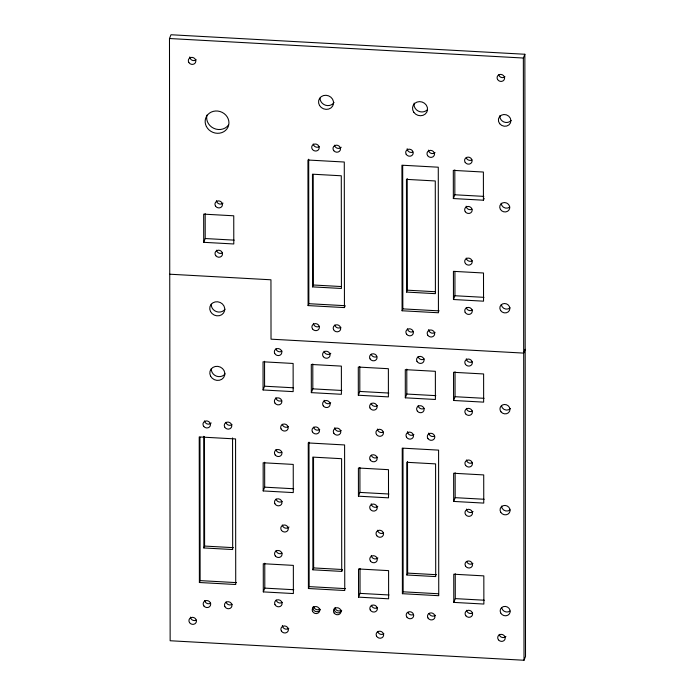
<?xml version="1.0" encoding="UTF-8"?>
<svg xmlns="http://www.w3.org/2000/svg" width="695" height="695" viewBox="0 0 695 695"><rect width="100%" height="100%" fill="white"/><g stroke="black" fill="none" stroke-linecap="round" stroke-linejoin="round"><path stroke-width="1.04" d="M169.484 38.52L170.979 34.75L524.855 54.253L525.516 656.48L524.021 660.25L170.145 640.747L169.484 38.52L523.361 58.032L524.855 54.253M203.713 242.32L203.678 214.138L233.755 215.798L233.789 243.971L203.713 242.32L205.207 238.541L205.181 213.617M263.084 389.973L263.049 361.8L293.125 363.459L293.16 391.632L263.084 389.973L264.578 386.203L264.552 361.278M232.556 437.928L232.677 549.545L203.852 547.955L204.599 546.07L204.478 436.616M312.594 286.887L312.463 174.193L341.288 175.783L341.41 288.477L312.594 286.887L313.341 285.002L313.219 174.471M308.849 303.698L345.189 305.704L344.442 307.59L308.102 305.591L308.849 303.698L308.693 159.216M199.387 582.506L199.222 436.938L235.57 438.936L235.727 584.504L199.387 582.506L200.125 580.62L199.969 437.207M263.188 490.939L263.162 462.766L293.238 464.416L293.273 492.599L263.188 490.939L264.682 487.16L264.656 462.236M311.334 392.64L311.299 364.458L341.375 366.117L341.41 394.291L311.334 392.64L312.82 388.861L312.793 363.937M263.301 591.897L263.275 563.723L293.351 565.382L293.377 593.556L263.301 591.897L264.795 588.126L264.769 563.202M358.325 395.229L358.29 367.056L388.375 368.706L388.401 396.888L358.325 395.229L359.819 391.45L359.793 366.526M406.584 292.074L406.453 179.371L435.279 180.961L435.4 293.664L406.584 292.074L407.331 290.18L407.209 178.572M402.092 310.769L401.936 165.202L438.276 167.208L438.432 312.767L402.092 310.769L402.839 308.875L402.683 165.471M484.172 198.327L483.425 200.212L453.349 198.553L454.843 194.782L454.817 169.858M313.645 567.928L342.47 569.518L341.723 571.403L312.898 569.813L313.645 567.928L313.523 457.397M308.415 588.517L308.25 442.941L344.598 444.948L344.755 590.515L308.415 588.517L309.153 586.623L308.997 442.133M358.438 496.187L358.403 468.013L388.479 469.672L388.514 497.846L358.438 496.187L359.932 492.416L359.906 467.492M405.315 397.818L405.289 369.644L435.365 371.304L435.4 399.477L405.315 397.818L406.81 394.048L406.784 369.123M453.461 299.519L453.427 271.345L483.503 272.996L483.538 301.178L453.461 299.519L454.947 295.74L454.93 271.901M358.542 597.144L358.516 568.97L388.592 570.63L388.618 598.803L358.542 597.144L360.036 593.374L360.01 568.449M453.566 400.476L453.54 372.303L483.616 373.962L483.642 402.136L453.566 400.476L455.06 396.706L455.034 371.782M406.888 574.991L406.766 462.297L435.591 463.886L435.713 576.581L406.888 574.991L407.635 573.106L407.513 461.489M402.396 593.695L402.24 448.127L438.588 450.125L438.745 595.702L402.396 593.695L403.143 591.81L402.987 448.397M453.679 501.434L453.644 473.26L483.72 474.92L483.755 503.093L453.679 501.434L455.173 497.663L455.147 472.739M525.177 349.333L523.683 353.103L271.024 339.177L270.954 279.79L169.745 274.212M453.792 602.4L453.757 574.218L483.833 575.877L483.868 604.051L453.792 602.4L455.286 598.621L455.251 573.696M454.843 194.782L483.842 196.381M205.207 238.541L234.206 240.14M313.341 285.002L341.089 286.531M407.331 290.18L435.079 291.718M454.947 295.74L483.955 297.338M402.839 308.875L439.179 310.882M264.578 386.203L293.577 387.801M312.82 388.861L341.827 390.46M359.819 391.45L388.818 393.049M406.81 394.048L435.817 395.646M455.06 396.706L484.068 398.305M264.682 487.16L293.69 488.759M359.932 492.416L388.931 494.015M455.173 497.663L484.172 499.262M204.599 546.07L233.424 547.66M407.635 573.106L436.46 574.696M200.125 580.62L236.474 582.619M309.153 586.623L345.502 588.63M403.143 591.81L438.423 593.756M264.795 588.126L293.803 589.725M360.036 593.374L389.044 594.972M455.286 598.621L484.285 600.219M523.361 58.032L524.021 660.25M483.425 200.212L483.39 172.039L453.314 170.379L453.349 198.553M344.442 307.59L344.286 162.022L307.946 160.024L308.102 305.591M341.723 571.403L341.601 458.7L312.776 457.11L312.898 569.813M203.731 436.338L203.852 547.955M377.585 457.136A3.805 3.484 21.6 0 1 371.295 455.216M377.811 506.29A3.805 3.484 21.6 0 1 371.226 503.832M509.982 611.035A5.065 4.648 21.6 0 1 501.755 607.969M472.626 612.938A3.805 3.484 21.6 0 1 466.606 610.271M472.939 563.35A3.805 3.484 21.6 0 1 466.649 561.421M510.104 509.878A5.065 4.648 21.6 0 1 501.547 506.09M505.917 636.411A3.805 3.484 21.6 0 1 499.21 634.353M228.446 125.109A12.041 11.033 21.6 0 1 213.756 128.314A12.041 11.033 21.6 0 1 206.98 115.083M334.06 102.434A7.602 6.967 21.6 0 1 325.608 105.249A7.602 6.967 21.6 0 1 320.021 98.134M196.225 59.761A3.805 3.484 21.6 0 1 189.796 56.92M319.231 146.671A3.805 3.484 21.6 0 1 313.219 144.004M225.006 309.284A7.602 6.967 21.6 0 1 216.336 311.568A7.602 6.967 21.6 0 1 211.245 304.149M222.548 252.858A3.805 3.484 21.6 0 1 216.527 250.191M223.026 203.114A3.805 3.484 21.6 0 1 216.449 200.655M232.008 424.619A3.805 3.484 21.6 0 1 225.84 422.317M211.21 422.968A3.805 3.484 21.6 0 1 204.495 420.918M225.076 373.849A7.602 6.967 21.6 0 1 216.406 376.134A7.602 6.967 21.6 0 1 211.315 368.724M196.259 620.122A3.805 3.484 21.6 0 1 190.421 617.108M232.208 604.233A3.805 3.484 21.6 0 1 226.04 601.931M210.707 603.199A3.805 3.484 21.6 0 1 204.695 600.532M288.799 628.323A3.805 3.484 21.6 0 1 282.379 625.483M282.326 602.304A3.805 3.484 21.6 0 1 276.158 600.002M282.083 553.133A3.805 3.484 21.6 0 1 276.063 550.466M319.926 609.072A3.805 3.484 21.6 0 1 313.758 606.77M340.845 610.505A3.805 3.484 21.6 0 1 334.999 607.482M383.866 633.727A3.805 3.484 21.6 0 1 377.698 631.425M377.567 607.552A3.805 3.484 21.6 0 1 371.399 605.249M413.525 614.51A3.805 3.484 21.6 0 1 407.878 612.399M377.863 557.937A3.805 3.484 21.6 0 1 371.286 555.487M434.636 436.069A3.805 3.484 21.6 0 1 428.798 433.055M413.899 434.488A3.805 3.484 21.6 0 1 407.479 431.647M435.4 615.275A3.805 3.484 21.6 0 1 429.11 613.355M383.258 432.064A3.805 3.484 21.6 0 1 377.411 429.041M377.35 405.637A3.805 3.484 21.6 0 1 371.182 403.335M376.699 356.7A3.805 3.484 21.6 0 1 371.182 354.25M424.289 358.915A3.805 3.484 21.6 0 1 418.121 356.613M424.159 408.356A3.805 3.484 21.6 0 1 418.138 405.689M413.421 331.463A3.805 3.484 21.6 0 1 407.4 328.796M435.096 332.358A3.805 3.484 21.6 0 1 428.676 329.508M341.219 430.483A3.805 3.484 21.6 0 1 334.799 427.642M288.399 426.556A3.805 3.484 21.6 0 1 282.231 424.254M319.735 429.458A3.805 3.484 21.6 0 1 313.567 427.156M281.718 400.641A3.805 3.484 21.6 0 1 275.872 397.618M330.698 402.735A3.805 3.484 21.6 0 1 324.122 400.285M330.803 353.26A3.805 3.484 21.6 0 1 324.096 351.21M282.057 351.079A3.805 3.484 21.6 0 1 275.889 348.777M319.231 326.407A3.805 3.484 21.6 0 1 313.384 323.384M340.924 327.319A3.805 3.484 21.6 0 1 334.755 325.025M282.213 501.347A3.805 3.484 21.6 0 1 276.045 499.045M289.016 527.036A3.805 3.484 21.6 0 1 282.3 524.986M383.562 532.9A3.805 3.484 21.6 0 1 377.541 530.233M281.97 452.176A3.805 3.484 21.6 0 1 275.958 449.509M472.461 462.67A3.805 3.484 21.6 0 1 466.441 460.003M510.425 408.486A5.065 4.648 21.6 0 1 501.477 405.741M473.052 511.537A3.805 3.484 21.6 0 1 466.467 509.079M472.148 361.834A3.805 3.484 21.6 0 1 466.31 358.82M510.113 307.746A5.065 4.648 21.6 0 1 501.338 304.48M472.4 411.014A3.805 3.484 21.6 0 1 466.388 408.356M472.235 260.755A3.805 3.484 21.6 0 1 466.223 258.088M472.487 309.927A3.805 3.484 21.6 0 1 466.31 307.624M471.931 159.92A3.805 3.484 21.6 0 1 466.276 157.808M509.774 207.006A5.065 4.648 21.6 0 1 501.217 203.209M471.983 209.221A3.805 3.484 21.6 0 1 466.136 206.198M504.987 76.78A3.805 3.484 21.6 0 1 498.697 74.852M511.112 120.461A6.333 5.803 21.6 0 1 503.745 121.903A6.333 5.803 21.6 0 1 499.922 115.509M435.061 152.579A3.805 3.484 21.6 0 1 428.485 150.129M412.813 152.083A3.805 3.484 21.6 0 1 407.174 148.721M427.19 109.862A7.602 6.967 21.6 0 1 418.216 111.044A7.602 6.967 21.6 0 1 414.159 103.129M341.228 147.236A3.805 3.484 21.6 0 1 334.521 145.177M320.265 609.498A3.805 3.484 21.6 0 1 315.495 611.444A3.805 3.484 21.6 0 1 313.141 606.848M341.688 610.236A3.805 3.484 21.6 0 1 337.275 612.764A3.805 3.484 21.6 0 1 334.312 608.455M465.858 615.77A3.805 3.484 21.6 0 0 472.313 615.327A3.805 3.484 21.6 0 0 468.343 610.271A3.805 3.484 21.6 0 0 465.858 615.77M465.528 566.069A3.805 3.484 21.6 0 0 472.044 566.425A3.805 3.484 21.6 0 0 468.778 560.961A3.805 3.484 21.6 0 0 465.528 566.069M500.678 612.929A5.065 4.648 21.6 0 0 509.348 613.937A5.065 4.648 21.6 0 0 505.5 606.431A5.065 4.648 21.6 0 0 500.678 612.929M498.463 639.852A3.805 3.484 21.6 0 0 504.918 639.417A3.805 3.484 21.6 0 0 500.947 634.353A3.805 3.484 21.6 0 0 498.463 639.852M500.73 512.25A5.065 4.648 21.6 0 0 509.409 512.728A5.065 4.648 21.6 0 0 505.057 505.439A5.065 4.648 21.6 0 0 500.73 512.25M465.607 514.613A3.805 3.484 21.6 0 0 472.105 514.578A3.805 3.484 21.6 0 0 468.482 509.305A3.805 3.484 21.6 0 0 465.607 514.613M465.693 465.502A3.805 3.484 21.6 0 0 472.148 465.068A3.805 3.484 21.6 0 0 468.178 460.003A3.805 3.484 21.6 0 0 465.693 465.502M500.982 411.822A5.065 4.648 21.6 0 0 509.591 411.232A5.065 4.648 21.6 0 0 504.292 404.49A5.065 4.648 21.6 0 0 500.982 411.822M465.641 413.846A3.805 3.484 21.6 0 0 472.096 413.412A3.805 3.484 21.6 0 0 468.126 408.356A3.805 3.484 21.6 0 0 465.641 413.846M465.442 364.354A3.805 3.484 21.6 0 0 471.94 364.31A3.805 3.484 21.6 0 0 468.317 359.037A3.805 3.484 21.6 0 0 465.442 364.354M500.678 310.596A5.065 4.648 21.6 0 0 509.339 310.543A5.065 4.648 21.6 0 0 504.509 303.515A5.065 4.648 21.6 0 0 500.678 310.596M465.137 312.281A3.805 3.484 21.6 0 0 471.636 313.037A3.805 3.484 21.6 0 0 468.751 307.407A3.805 3.484 21.6 0 0 465.137 312.281M465.476 263.587A3.805 3.484 21.6 0 0 471.931 263.144A3.805 3.484 21.6 0 0 467.961 258.088A3.805 3.484 21.6 0 0 465.476 263.587M465.276 211.732A3.805 3.484 21.6 0 0 471.775 211.697A3.805 3.484 21.6 0 0 468.143 206.424A3.805 3.484 21.6 0 0 465.276 211.732M465.216 162.43A3.805 3.484 21.6 0 0 471.714 162.387A3.805 3.484 21.6 0 0 468.091 157.113A3.805 3.484 21.6 0 0 465.216 162.43M500.4 209.369A5.065 4.648 21.6 0 0 509.079 209.847A5.065 4.648 21.6 0 0 504.726 202.566A5.065 4.648 21.6 0 0 500.4 209.369M499.67 123.684A6.333 5.803 21.6 0 0 510.434 122.954A6.333 5.803 21.6 0 0 503.814 114.519A6.333 5.803 21.6 0 0 499.67 123.684M497.577 79.499A3.805 3.484 21.6 0 0 504.084 79.856A3.805 3.484 21.6 0 0 500.826 74.391A3.805 3.484 21.6 0 0 497.577 79.499M427.616 155.663A3.805 3.484 21.6 0 0 434.114 155.619A3.805 3.484 21.6 0 0 430.492 150.346A3.805 3.484 21.6 0 0 427.616 155.663M406.184 154.281A3.805 3.484 21.6 0 0 412.7 154.646A3.805 3.484 21.6 0 0 409.433 149.182A3.805 3.484 21.6 0 0 406.184 154.281M413.794 112.251A7.602 6.967 21.6 0 0 426.791 112.164A7.602 6.967 21.6 0 0 419.545 101.626A7.602 6.967 21.6 0 0 413.794 112.251M333.774 150.676A3.805 3.484 21.6 0 0 340.229 150.233A3.805 3.484 21.6 0 0 336.258 145.177A3.805 3.484 21.6 0 0 333.774 150.676M312.472 149.503A3.805 3.484 21.6 0 0 318.927 149.06A3.805 3.484 21.6 0 0 314.957 144.004A3.805 3.484 21.6 0 0 312.472 149.503M319.544 105.492A7.602 6.967 21.6 0 0 332.566 106.205A7.602 6.967 21.6 0 0 326.042 95.285A7.602 6.967 21.6 0 0 319.544 105.492M206.38 126.49A12.041 11.033 21.6 0 0 226.952 128.888A12.041 11.033 21.6 0 0 217.813 111.061A12.041 11.033 21.6 0 0 206.38 126.49M188.814 62.481A3.805 3.484 21.6 0 0 195.321 62.837A3.805 3.484 21.6 0 0 192.063 57.372A3.805 3.484 21.6 0 0 188.814 62.481M210.516 311.542A7.602 6.967 21.6 0 0 223.512 313.063A7.602 6.967 21.6 0 0 217.735 301.795A7.602 6.967 21.6 0 0 210.516 311.542M215.78 255.691A3.805 3.484 21.6 0 0 222.235 255.247A3.805 3.484 21.6 0 0 218.265 250.191A3.805 3.484 21.6 0 0 215.78 255.691M215.58 206.189A3.805 3.484 21.6 0 0 222.079 206.146A3.805 3.484 21.6 0 0 218.456 200.881A3.805 3.484 21.6 0 0 215.58 206.189M224.659 426.982A3.805 3.484 21.6 0 0 231.157 427.738A3.805 3.484 21.6 0 0 228.273 422.108A3.805 3.484 21.6 0 0 224.659 426.982M203.748 426.417A3.805 3.484 21.6 0 0 210.203 425.974A3.805 3.484 21.6 0 0 206.233 420.918A3.805 3.484 21.6 0 0 203.748 426.417M210.585 376.108A7.602 6.967 21.6 0 0 223.582 377.628A7.602 6.967 21.6 0 0 217.813 366.369A7.602 6.967 21.6 0 0 210.585 376.108M189.553 622.642A3.805 3.484 21.6 0 0 196.051 622.598A3.805 3.484 21.6 0 0 192.428 617.325A3.805 3.484 21.6 0 0 189.553 622.642M203.948 606.031A3.805 3.484 21.6 0 0 210.403 605.588A3.805 3.484 21.6 0 0 206.432 600.532A3.805 3.484 21.6 0 0 203.948 606.031M224.859 606.596A3.805 3.484 21.6 0 0 231.357 607.352A3.805 3.484 21.6 0 0 228.473 601.722A3.805 3.484 21.6 0 0 224.859 606.596M281.388 631.043A3.805 3.484 21.6 0 0 287.904 631.408A3.805 3.484 21.6 0 0 284.646 625.943A3.805 3.484 21.6 0 0 281.388 631.043M274.985 604.659A3.805 3.484 21.6 0 0 281.484 605.423A3.805 3.484 21.6 0 0 278.591 599.794A3.805 3.484 21.6 0 0 274.985 604.659M275.316 555.965A3.805 3.484 21.6 0 0 281.77 555.522A3.805 3.484 21.6 0 0 277.8 550.466A3.805 3.484 21.6 0 0 275.316 555.965M376.516 636.081A3.805 3.484 21.6 0 0 383.014 636.846A3.805 3.484 21.6 0 0 380.13 631.216A3.805 3.484 21.6 0 0 376.516 636.081M370.227 609.915A3.805 3.484 21.6 0 0 376.725 610.67A3.805 3.484 21.6 0 0 373.841 605.041A3.805 3.484 21.6 0 0 370.227 609.915M370.418 561.021A3.805 3.484 21.6 0 0 376.916 560.978A3.805 3.484 21.6 0 0 373.293 555.705A3.805 3.484 21.6 0 0 370.418 561.021M406.818 617.021A3.805 3.484 21.6 0 0 413.317 616.986A3.805 3.484 21.6 0 0 409.694 611.713A3.805 3.484 21.6 0 0 406.818 617.021M427.99 617.994A3.805 3.484 21.6 0 0 434.505 618.359A3.805 3.484 21.6 0 0 431.239 612.894A3.805 3.484 21.6 0 0 427.99 617.994M427.929 438.58A3.805 3.484 21.6 0 0 434.427 438.545A3.805 3.484 21.6 0 0 430.804 433.272A3.805 3.484 21.6 0 0 427.929 438.58M406.497 437.207A3.805 3.484 21.6 0 0 413.004 437.563A3.805 3.484 21.6 0 0 409.746 432.108A3.805 3.484 21.6 0 0 406.497 437.207M376.542 434.575A3.805 3.484 21.6 0 0 383.041 434.54A3.805 3.484 21.6 0 0 379.418 429.267A3.805 3.484 21.6 0 0 376.542 434.575M370.001 407.991A3.805 3.484 21.6 0 0 376.499 408.747A3.805 3.484 21.6 0 0 373.615 403.117A3.805 3.484 21.6 0 0 370.001 407.991M417.391 411.188A3.805 3.484 21.6 0 0 423.846 410.754A3.805 3.484 21.6 0 0 419.876 405.689A3.805 3.484 21.6 0 0 417.391 411.188M416.948 361.278A3.805 3.484 21.6 0 0 423.446 362.034A3.805 3.484 21.6 0 0 420.562 356.405A3.805 3.484 21.6 0 0 416.948 361.278M370.07 358.898A3.805 3.484 21.6 0 0 376.577 359.254A3.805 3.484 21.6 0 0 373.319 353.79A3.805 3.484 21.6 0 0 370.07 358.898M406.653 334.295A3.805 3.484 21.6 0 0 413.108 333.861A3.805 3.484 21.6 0 0 409.138 328.796A3.805 3.484 21.6 0 0 406.653 334.295M427.686 335.077A3.805 3.484 21.6 0 0 434.193 335.433A3.805 3.484 21.6 0 0 430.935 329.969A3.805 3.484 21.6 0 0 427.686 335.077M333.809 433.202A3.805 3.484 21.6 0 0 340.315 433.558A3.805 3.484 21.6 0 0 337.058 428.094A3.805 3.484 21.6 0 0 333.809 433.202M312.385 431.812A3.805 3.484 21.6 0 0 318.883 432.577A3.805 3.484 21.6 0 0 315.999 426.947A3.805 3.484 21.6 0 0 312.385 431.812M281.058 428.919A3.805 3.484 21.6 0 0 287.556 429.675A3.805 3.484 21.6 0 0 284.672 424.046A3.805 3.484 21.6 0 0 281.058 428.919M275.012 403.152A3.805 3.484 21.6 0 0 281.501 403.117A3.805 3.484 21.6 0 0 277.878 397.844A3.805 3.484 21.6 0 0 275.012 403.152M323.253 405.819A3.805 3.484 21.6 0 0 329.751 405.776A3.805 3.484 21.6 0 0 326.129 400.502A3.805 3.484 21.6 0 0 323.253 405.819M274.707 353.434A3.805 3.484 21.6 0 0 281.206 354.198A3.805 3.484 21.6 0 0 278.321 348.569A3.805 3.484 21.6 0 0 274.707 353.434M312.524 328.917A3.805 3.484 21.6 0 0 319.014 328.883A3.805 3.484 21.6 0 0 315.391 323.609A3.805 3.484 21.6 0 0 312.524 328.917M333.583 329.682A3.805 3.484 21.6 0 0 340.081 330.438A3.805 3.484 21.6 0 0 337.188 324.808A3.805 3.484 21.6 0 0 333.583 329.682M281.553 530.485A3.805 3.484 21.6 0 0 288.008 530.042A3.805 3.484 21.6 0 0 284.038 524.986A3.805 3.484 21.6 0 0 281.553 530.485M274.873 503.701A3.805 3.484 21.6 0 0 281.371 504.457A3.805 3.484 21.6 0 0 278.487 498.828A3.805 3.484 21.6 0 0 274.873 503.701M275.211 455.008A3.805 3.484 21.6 0 0 281.666 454.565A3.805 3.484 21.6 0 0 277.696 449.509A3.805 3.484 21.6 0 0 275.211 455.008M376.794 535.732A3.805 3.484 21.6 0 0 383.258 535.289A3.805 3.484 21.6 0 0 379.288 530.233A3.805 3.484 21.6 0 0 376.794 535.732M370.357 509.366A3.805 3.484 21.6 0 0 376.855 509.322A3.805 3.484 21.6 0 0 373.232 504.057A3.805 3.484 21.6 0 0 370.357 509.366M370.174 459.855A3.805 3.484 21.6 0 0 376.69 460.212A3.805 3.484 21.6 0 0 373.423 454.756A3.805 3.484 21.6 0 0 370.174 459.855M312.585 611.435A3.805 3.484 21.6 0 0 319.083 612.191A3.805 3.484 21.6 0 0 316.199 606.561A3.805 3.484 21.6 0 0 312.585 611.435M334.13 613.016A3.805 3.484 21.6 0 0 340.628 612.981A3.805 3.484 21.6 0 0 337.006 607.708A3.805 3.484 21.6 0 0 334.13 613.016M323.349 356.709A3.805 3.484 21.6 0 0 329.804 356.266A3.805 3.484 21.6 0 0 325.833 351.21A3.805 3.484 21.6 0 0 323.349 356.709"/></g></svg>
